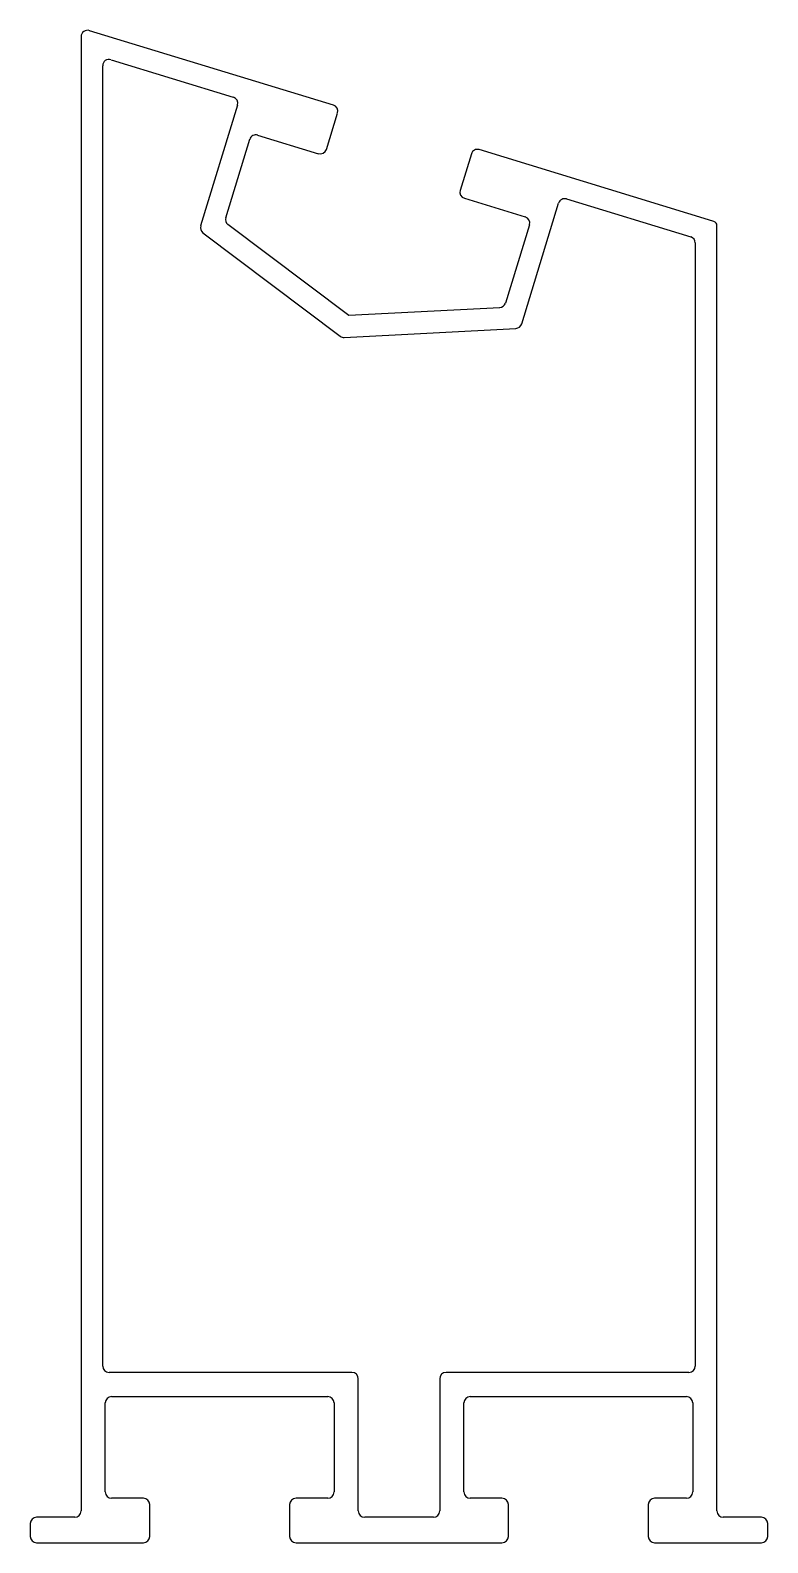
# Model space of a CAD drawing. Extents: x 1940 to 1998, y 1918 to 2037.
import ezdxf

# ---------------------------------------------------------------- set-up
doc = ezdxf.new("R2010")
doc.units = 0
doc.layers.get('0').update_dxf_attribs({"linetype": 'CONTINUOUS'})

msp = doc.modelspace()

# ---------------------------------------------------------------- linework, layer by layer
for p, q in [((1944.42, 2036.18), (1944.42, 1920.16)), ((1964.26, 2030.8), (1945.09, 2036.66)), ((1946.77, 2034.37), (1956.39, 2031.43)), ((1946.12, 1931.56), (1946.12, 2033.9)), ((1956.73, 2030.8), (1953.82, 2021.3)), ((1963.71, 2027.31), (1964.59, 2030.18)), ((1958.3, 2028.44), (1963.09, 2026.98)), ((1955.8, 2021.94), (1957.68, 2028.11)), ((1994.09, 2021.68), (1975.73, 2027.3)), ((1975.11, 2026.96), (1974.23, 2024.09)), ((1974.56, 2023.47), (1979.34, 2022.01)), ((1979.07, 2013.58), (1981.97, 2023.09)), ((1982.6, 2023.42), (1992.37, 2020.43)), ((1965.47, 2014.24), (1955.97, 2021.4)), ((1979.68, 2021.38), (1977.79, 2015.22)), ((1994.42, 1920.16), (1994.42, 2021.44)), ((1954, 2020.76), (1964.8, 2012.62)), ((1992.72, 2019.95), (1992.72, 1931.56)), ((1977.34, 2014.86), (1965.47, 2014.24)), ((1965.12, 2012.52), (1978.62, 2013.23)), ((1965.72, 1931.06), (1946.62, 1931.06)), ((1992.22, 1931.06), (1973.12, 1931.06)), ((1966.22, 1920.16), (1966.22, 1930.56)), ((1972.62, 1930.56), (1972.62, 1920.16)), ((1946.32, 1921.66), (1946.32, 1928.66)), ((1946.82, 1929.16), (1963.82, 1929.16)), ((1964.32, 1928.66), (1964.32, 1921.66)), ((1974.52, 1921.66), (1974.52, 1928.66)), ((1975.02, 1929.16), (1992.02, 1929.16)), ((1992.52, 1928.66), (1992.52, 1921.66)), ((1949.32, 1921.16), (1946.82, 1921.16)), ((1949.82, 1918.16), (1949.82, 1920.66)), ((1960.82, 1920.66), (1960.82, 1918.16)), ((1963.82, 1921.16), (1961.32, 1921.16)), ((1977.52, 1921.16), (1975.02, 1921.16)), ((1978.02, 1918.16), (1978.02, 1920.66)), ((1989.02, 1920.66), (1989.02, 1918.16)), ((1992.02, 1921.16), (1989.52, 1921.16)), ((1940.42, 1919.16), (1940.42, 1918.16)), ((1943.92, 1919.66), (1940.92, 1919.66)), ((1972.12, 1919.66), (1966.72, 1919.66)), ((1997.92, 1919.66), (1994.92, 1919.66)), ((1998.42, 1918.16), (1998.42, 1919.16)), ((1940.92, 1917.66), (1949.32, 1917.66)), ((1961.32, 1917.66), (1977.52, 1917.66)), ((1989.52, 1917.66), (1997.92, 1917.66))]:
    msp.add_line(p, q)
for centre, start, end in [((1944.92, 2036.19), 69.7738, 181.03), ((1946.62, 2033.9), 73, 180), ((1956.25, 2030.95), 343, 73), ((1964.11, 2030.33), 343, 73), ((1958.16, 2027.96), 73, 163), ((1963.23, 2027.46), 253, 343), ((1975.59, 2026.82), 73, 163), ((1974.71, 2023.95), 163, 253), ((1982.45, 2022.94), 73, 163), ((1954.3, 2021.16), 163, 233), ((1956.27, 2021.8), 163, 233), ((1979.2, 2021.53), 343, 73), ((1993.98, 2021.19), 29.5522, 77.5568), ((1992.22, 2019.95), 0, 73), ((1977.31, 2015.36), 273, 343), ((1978.59, 2013.73), 273, 343), ((1965.1, 2013.02), 233, 272.0264), ((1946.62, 1931.56), 180, 270), ((1965.72, 1930.56), 0, 90), ((1973.12, 1930.56), 90, 180), ((1992.22, 1931.56), 270, 360), ((1946.82, 1928.66), 90, 180), ((1963.82, 1928.66), 0, 90), ((1975.02, 1928.66), 90, 180), ((1992.02, 1928.66), 0, 90), ((1946.82, 1921.66), 180, 270), ((1963.82, 1921.66), 270, 0), ((1975.02, 1921.66), 180, 270), ((1992.02, 1921.66), 270, 360), ((1943.92, 1920.16), 270, 360), ((1949.32, 1920.66), 0, 90), ((1961.32, 1920.66), 90, 180), ((1966.72, 1920.16), 180, 270), ((1972.12, 1920.16), 270, 360), ((1977.52, 1920.66), 0, 90), ((1989.52, 1920.66), 90, 180), ((1994.92, 1920.16), 180, 270), ((1940.92, 1919.16), 90, 180), ((1997.92, 1919.16), 0, 90), ((1940.92, 1918.16), 180, 270), ((1949.32, 1918.16), 270, 360), ((1961.32, 1918.16), 180, 270), ((1977.52, 1918.16), 270, 360), ((1989.52, 1918.16), 180, 270), ((1997.92, 1918.16), 270, 360)]:
    msp.add_arc(centre, 0.5, start, end)

doc.saveas('drawing.dxf')
